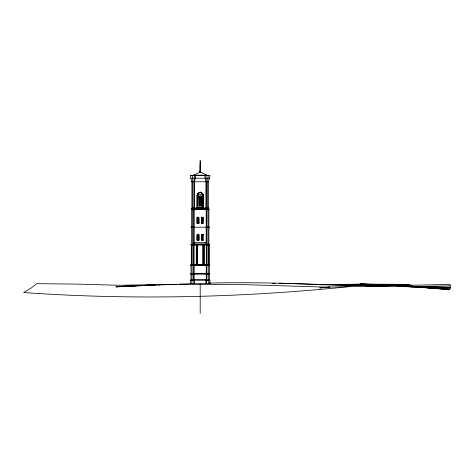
<?xml version="1.0" encoding="UTF-8"?>
<svg xmlns="http://www.w3.org/2000/svg" width="474" height="474" viewBox="0 0 474 474"><rect width="100%" height="100%" fill="white"/><g stroke="black" fill="none" stroke-linecap="round" stroke-linejoin="round"><path stroke-width="0.71" d="M199.933 171.161L200.046 160.621L200.348 160.621L200.461 171.161M208.424 181.779L209.662 178.206L209.804 175.522L190.589 175.522L209.804 175.522M193.913 181.779L194.482 175.706M207.624 181.779L208.193 175.706M198.316 196.277L198.043 206.077L199.198 206.077L199.169 196.834M199.779 196.834L200.295 195.62L200.775 196.834L200.775 206.077L199.619 206.077L199.88 196.277M198.138 196.834L198.316 195.869M201.326 196.834L201.462 196.277M194.417 181.779L195.383 178.206L195.495 175.706M196.923 195.347L197.699 193.528L200.2 192.065L202.694 193.528L203.47 195.347L203.47 207.689L196.923 207.689L196.923 195.347L197.273 195.513L197.273 207.446L196.923 207.689M197.273 195.513L197.978 193.866L200.2 192.545L201.782 193.226L202.872 194.648L203.121 207.446L203.47 207.689M197.261 234.624L197.457 234.221L197.575 234.624M202.819 217.489L202.943 217.086L203.305 217.714L203.382 223.39L202.576 223.39L202.819 217.489L202.647 223.39M198.44 234.624L198.565 234.221L199.003 234.849L199.003 240.176L198.197 240.176L198.197 234.849L198.636 234.221L198.754 234.624M201.64 234.624L201.758 234.221L202.197 234.849M201.012 192.77L201.142 192.326M201.782 193.226L201.995 192.823M193.588 209.875L193.919 209.277L193.588 208.975M194.18 209.875L194.512 209.277L194.18 208.975M207.713 209.875L208.045 209.277L207.713 208.975M207.938 227.81L208.282 227.212L207.938 226.91M192.302 264.587L191.946 265.055L192.302 265.523M193.499 265.523L193.848 265.055L193.499 264.587M192.302 273.368L191.946 273.836L192.302 274.31M193.499 274.31L193.848 273.836L193.499 273.368M194.18 274.31L194.536 273.836L194.18 273.368M206.214 264.587L205.858 265.055L206.214 265.523M206.895 264.587L206.546 265.055L206.895 265.523L206.937 280.193M208.098 265.523L208.447 265.055L208.098 264.587M206.214 273.368L205.858 273.836L206.214 274.31M206.895 273.368L206.546 273.836L206.895 274.31M208.098 274.31L208.447 273.836L208.098 273.368M192.219 279.725L191.863 280.193L191.863 283.689M206.273 279.725L205.917 280.193L205.917 283.689M202.416 193.866L202.694 193.528M193.919 181.88L193.919 209.23M194.494 181.88L194.494 209.23M207.659 181.88L207.659 209.23M198.517 217.489L198.268 223.39M201.711 217.489L201.468 223.39M197.332 234.624L197.018 234.849L197.018 240.176L197.818 240.176L197.818 234.849L197.38 234.221M192.681 208.975L192.349 209.277L192.681 209.875M206.214 208.975L205.882 209.277L206.214 209.875M206.806 208.975L206.474 209.277L206.806 209.875M192.456 226.91L192.112 227.212L192.456 227.538M206.391 226.91L206.054 227.212L206.391 227.538M207.008 226.91L206.664 227.212L207.008 227.538M192.302 244.211L191.952 244.513L192.302 244.833M206.516 244.211L206.166 244.513L206.516 244.833M207.144 244.211L206.788 244.513L207.144 244.833M202.872 194.648L203.198 194.387M208.596 226.91L209.425 227.212L208.596 227.538M204.389 245.111L208.767 245.111L209.609 244.513L208.767 244.211L190.785 244.513L191.632 245.111L202.967 245.111M424.325 287.469L448.487 289.774L450.3 288.832L450.063 284.43L326.574 287.137L243.156 284.619L160.366 284.536L118.725 285.277L77.772 284.11L36.67 283.677L31.017 288.115L23.7 292.547C132.56 300.267 241.983 297.66 350.487 286.515M191.638 181.761L208.756 181.761M197.717 264.587L208.939 264.587L209.798 265.055L208.939 265.523L191.455 265.523L190.595 265.055L191.455 264.587L196.307 264.587M190.595 273.836L191.455 273.368L208.939 273.368L209.798 273.836L190.595 273.836L191.455 274.31M209.028 279.725L209.893 280.193L209.893 283.689L190.501 283.689L190.501 280.193L191.366 279.725M203.121 195.513L203.47 195.347M200.846 172.382L207.31 175.386L193.084 175.386L199.548 172.382M191.798 227.538L190.969 227.212L191.798 226.91M329.288 287.037L319.719 287.943L330.034 286.983M354.315 284.667L358 284.317M355.085 284.655L358.036 284.382M139.842 285.591L115.84 286.894L142.034 285.567M144.931 285.318L155.117 284.761M144.943 285.425L154.406 284.945M358.83 284.246L350.055 284.649L358.06 284.246M360.293 284.175L403.421 284.803L360.204 284.11L402.432 284.341L411.977 285.36M359.523 284.181L360.981 284.11M127.068 286.071L116.746 286.509L159.465 285.105M130.018 285.946L138.864 285.573M144.766 285.318L155.087 284.88M159.329 284.981L176.873 284.246M179.065 284.151L190.755 283.659M390.635 284.631L400.88 284.341L411.782 285.324M402.189 286.533L450.223 287.351L397.159 286.533M209.846 283.12C268.574 281.485 327.256 285.395 385.972 286.053M408.167 286.64L450.14 285.887M320.548 284.708L362.533 284.11L404.559 285.591L361.757 284.11M272.443 283.304L275.388 283.274M279.073 283.227L281.289 283.203M193.084 175.167L207.31 175.167M190.589 175.522L190.732 178.206L209.662 178.206M198.274 195.869L198.932 195.869M199.198 196.834L198.89 196.277M202.38 206.077L201.201 206.077L201.201 196.834L201.705 195.62L202.256 196.834M197.273 207.446L203.121 207.446M206.214 207.95L194.18 207.95L194.18 208.655L206.214 208.655M190.969 227.212L209.425 227.212M203.382 240.176L202.576 240.176L202.576 234.849L203.014 234.221L203.133 234.624M193.878 242.605L206.516 242.605M193.878 243.891L206.516 243.891M190.785 244.513L209.609 244.513M196.289 264.765L191.04 264.765L191.04 280.193M197.694 264.765L209.354 264.765L209.354 280.193M190.595 265.055L209.798 265.055M192.201 265.227L208.193 265.227M192.201 274.013L208.193 274.013M190.501 280.193L209.893 280.193M191.129 280.365L193.528 280.365M206.865 280.365L209.265 280.365M209.627 282.634L210.474 283.162L210.474 283.689M321.325 284.708L363.517 284.714M366.538 286.663L408.938 286.622M365.602 286.225L380.995 286.379M307.525 284.489L317.728 284.643M320.643 284.684L385.214 286.053M403.694 286.539L407.385 286.64M281.242 283.233L322.101 284.708M406.615 286.657L449.607 288.992L432.045 287.943M408.629 286.551L413.02 286.811M415.947 286.989L421.801 287.339M423.999 287.469L430.582 287.86M407.907 286.533L413.05 286.889M414.519 286.989L449.05 289.383L438.106 288.447M426.44 287.451L428.626 287.641M432.276 287.949L435.191 288.198M419.2 286.983L421.398 287.191M401.656 284.341L411.947 285.419M428.851 287.191L430.321 287.345M428.869 287.161L430.339 287.315M447.592 289.584L448.487 289.774M197.196 194.387L197.522 194.648M208.092 244.211L208.442 244.513L208.092 244.833M193.878 244.211L194.227 244.513L193.878 244.833M193.256 244.211L193.605 244.513L193.256 244.833M194.002 226.91L194.346 227.212L194.002 227.538M193.392 226.91L193.73 227.212L193.392 227.538M198.754 217.489L199.003 223.39L198.197 223.39L198.197 217.714L198.565 217.086L198.926 217.714L198.926 223.39M206.474 181.88L206.474 209.23M205.9 181.88L205.9 209.23M192.734 181.88L192.734 209.23M197.699 193.528L197.978 193.866M208.175 279.725L208.53 280.193L208.53 283.689M194.121 279.725L194.482 280.193L194.482 283.689M194.18 264.587L194.536 265.055L194.18 265.523L194.156 280.193M198.399 192.823L198.612 193.226M190.732 178.206L191.97 181.779M199.252 192.326L199.382 192.77M202.943 234.221L203.382 234.849L203.305 240.176M201.954 234.624L201.829 234.221L201.391 234.849L201.391 240.176L202.197 240.176L202.125 234.849M205.977 181.779L205.011 178.206L204.898 175.706M200.514 196.277L200.65 196.834M199.068 196.834L198.89 195.869M206.48 181.779L205.912 175.706M192.776 181.779L192.201 175.706M209.081 244.424L209.081 264.765M208.987 244.578L208.987 264.889M208.898 209.23L208.898 244.424M208.501 181.619L208.501 209.23M208.353 265.499L208.353 280.193M208.181 264.765L208.181 244.424L192.213 244.424L192.213 264.765M208.021 209.23L208.021 244.424M206.913 244.424L206.913 264.765M206.782 209.23L206.782 244.424M206.605 283.689L206.605 280.193L206.966 279.725L193.428 279.725L193.789 280.193L193.789 283.689M206.285 244.424L206.285 264.765M206.178 209.23L206.178 244.424M206.237 265.499L206.237 280.193M203.962 244.578L203.962 264.889M203.103 244.578L203.103 264.889M202.647 234.849L202.647 240.176M202.357 206.077L202.078 195.869M201.468 234.849L201.468 240.176M201.225 196.834L201.225 206.077M200.2 164.134L200.2 171.381M200.2 192.065L200.2 192.545M200.2 208.726L200.2 209.23M200.2 283.879L200.2 313.379M198.926 234.849L198.926 240.176M198.268 234.849L198.268 240.176M197.747 223.39L197.747 217.714L197.38 217.086L197.018 217.714L197.018 223.39L197.818 223.39L197.818 217.714L197.457 217.086L197.089 217.714L197.089 223.39M197.747 234.849L197.747 240.176M197.374 244.578L197.374 264.889M197.089 234.849L197.089 240.176M196.52 244.578L196.52 264.889M194.216 209.23L194.216 244.424M194.109 244.424L194.109 264.765M193.611 209.23L193.611 244.424M193.481 244.424L193.481 264.765M193.457 265.499L193.457 280.193M192.681 207.95L192.681 208.655M192.373 209.23L192.373 244.424M192.041 265.499L192.041 280.193M191.893 181.619L191.893 209.23M191.496 209.23L191.496 244.424M191.407 244.578L191.407 264.889M191.312 244.424L191.312 264.765M201.758 217.086L201.391 217.714L201.391 223.39L202.197 223.39L202.125 217.714L201.758 217.086M199.844 171.161L199.394 172.423L201 172.423L200.549 171.161L199.844 171.161M192.041 208.975L191.235 209.277L209.158 209.277L192.041 208.975M202.908 194.316L197.486 194.316L197.486 207.387L202.908 207.387L202.908 194.316M193.588 207.95L192.041 207.95L192.041 208.655L193.588 208.655L193.588 207.95M208.353 207.95L206.806 207.95L206.806 208.655L208.353 208.655L208.353 207.95M197.593 244.578L196.301 244.578L196.301 264.889L197.593 264.889L197.593 244.578M204.181 244.578L202.884 244.578L202.884 264.889L204.181 264.889L204.181 244.578"/></g></svg>
